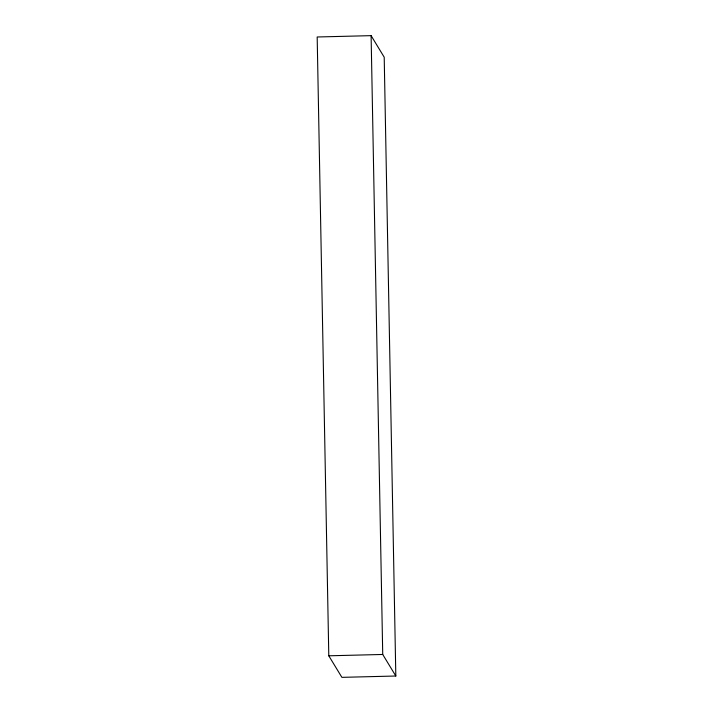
<?xml version="1.0" encoding="UTF-8"?>
<svg xmlns="http://www.w3.org/2000/svg" width="713" height="713" viewBox="0 0 713 713"><rect width="100%" height="100%" fill="white"/><g stroke="black" fill="none" stroke-linecap="round" stroke-linejoin="round"><path stroke-width="1.07" d="M371.108 35.65L317.178 36.987L328.791 655.8L341.892 677.35L395.822 676.013L384.209 57.2L371.108 35.65L382.729 654.463L395.822 676.013M328.791 655.8L382.729 654.463"/></g></svg>
